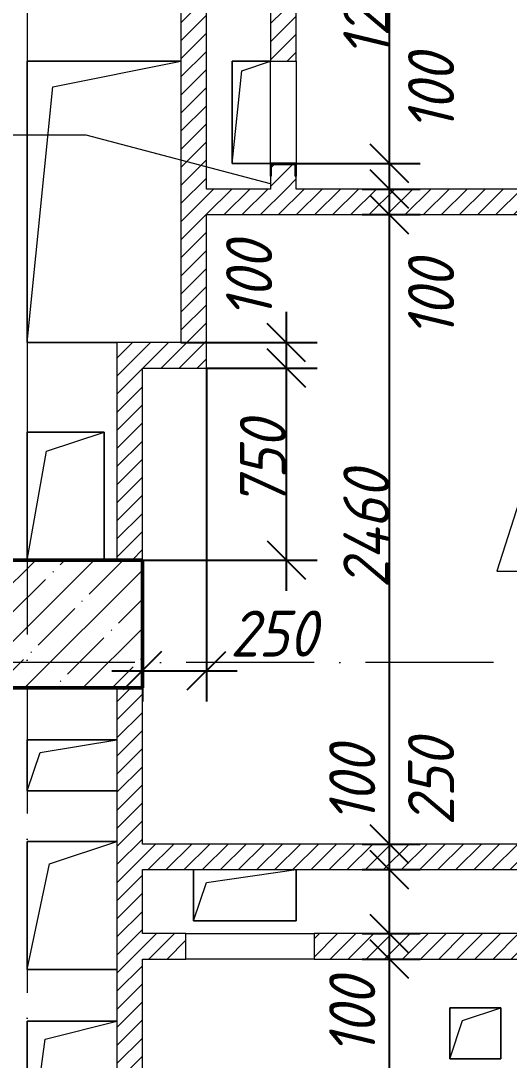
# Model space of a CAD drawing. Header units: millimetres. Extents: x -401725 to 250493, y 305116 to 802890.
# Drawn here: x -97276 to -95369, y 613143 to 617205 of the extents above; entities that cross this region are included whole.
import ezdxf

# ---------------------------------------------------------------- set-up
doc = ezdxf.new("R2010")
doc.units = ezdxf.units.MM
doc.linetypes.add('50_200_ШТРИХ_1Т_ш5_п1_п1_', pattern=[700, 500, -100, 0, -100])
for name, color, linetype, lineweight in [('A-____-____-DIMS', 7, 'Continuous', 9), ('A-FLOR-____-OTLN', 7, 'Continuous', 9), ('A-GENM-____-IDEN', 7, 'Continuous', 9), ('A-GENM-____-MCUT', 7, 'Continuous', 25), ('A-GENM-____-OTLN', 7, 'Continuous', 9), ('A-GENM-____-OTLN-1', 7, 'Continuous', 25), ('A-WALL-FNSH-MCUT-1', 7, 'Continuous', 9), ('S-COLS-____-MCUT', 7, 'Continuous', 50), ('S-COLS-____-OTLN', 7, 'Continuous', 9), ('S-GRID-____-OTLN-1', 7, '50_200_ШТРИХ_1Т_ш5_п1_п1_', 9)]:
    doc.layers.add(name, color=color, linetype=linetype, lineweight=lineweight)
doc.layers.add('A-WALL-____-PATT-4', color=9, linetype='Continuous', lineweight=9, true_color=0x808080)
doc.layers.add('I-WALL-____-OTLN-2', color=7, linetype='Continuous', lineweight=9, true_color=0x000000)
doc.styles.add('ISOCPEUR_I_10', font='isocpeui.ttf', dxfattribs={"width": 0.9, "height": 180})
doc.styles.add('ISOCPEUR_I_14', font='isocpeui.ttf', dxfattribs={"width": 0.9, "height": 180})
doc.dimstyles.new('ISO-1_8_0_9К_СРЕДНИЙ_Кладочные_5', dxfattribs={"dimscale": 304.8, "dimtxt": 179.276612, "dimasz": 0.492126, "dimexe": 0.393701, "dimexo": 0, "dimgap": 0, "dimtad": 1, "dimdec": 3, "dimrnd": 0.001, "dimdsep": 46, "dimtxsty": 'ISOCPEUR_I_10', "dimblk1": 'OBLIQUE', "dimblk2": 'OBLIQUE', "dimsah": 1, "dimcen": 0.09, "dimdle": 0.393701, "dimazin": 0, "dimtfac": 1, "dimtdec": 4, "dimtix": 1, "dimtmove": 2, "dimatfit": 3, "dimfxl": 1, "dimtvp": 1, "dimtolj": 1, "dimtzin": 0, "dimarcsym": 2})
doc.dimstyles.new('ISO-1_8_0_9К_СРЕДНИЙ_Кладочные_6', dxfattribs={"dimscale": 304.8, "dimtxt": 179.276612, "dimasz": 0.492126, "dimexe": 0.393701, "dimexo": 0, "dimgap": 0, "dimtad": 1, "dimdec": 3, "dimrnd": 0.001, "dimdsep": 46, "dimtxsty": 'ISOCPEUR_I_14', "dimblk1": 'OBLIQUE', "dimblk2": 'OBLIQUE', "dimsah": 1, "dimcen": 0.09, "dimdle": 0.393701, "dimazin": 0, "dimtfac": 1, "dimtdec": 4, "dimtix": 1, "dimtmove": 0, "dimatfit": 3, "dimfxl": 1, "dimtvp": 1, "dimtolj": 1, "dimtzin": 0, "dimarcsym": 2})
pattern_1 = [(45, (-175000.736, 544716.51), (-35.35534, 35.35534), [])]

# ---------------------------------------------------------------- blocks, each defined once
blk = doc.blocks.new('BSC_Колонна _Прямоугольная - 500х700-V163-АР1_Кладочный план 1 этажа в осях 1-64_Ю-ЯЯ')
at = {"layer": 'S-COLS-____-OTLN'}
h = blk.add_hatch(dxfattribs=at)
h.set_pattern_fill('FP_168', color=256, style=0, pattern_type=2)
h.set_pattern_definition([(315, (-70131.04, 77850), (114.04925, 114.04925), []), (315, (-70131.04, 77735.95), (114.04925, 114.04925), [201.613, -40.323, 3.353, -36.97])])
h.paths.add_polyline_path([(-250, -350), (250, -350), (250, 350), (-250, 350), (-250, 96.1)], flags=0)
at = {"layer": 'S-COLS-____-MCUT'}
for p, q in [((250, 350), (-250, 350)), ((-250, 350), (-250, -350)), ((250, -350), (250, 350)), ((-250, -350), (250, -350))]:
    blk.add_line(p, q, dxfattribs=at)
blk = doc.blocks.new('154_Фахверк_СКБ_Швеллер - Тип_100_4010-27789772-АР1_Кладочный план 1 этажа в осях 1-64_Ю-ЯЯ')
at = {"layer": 'A-GENM-____-MCUT'}
for p, q in [((175, 50), (125, 50)), ((125, 50), (125, -50)), ((128, 47), (175, 47)), ((128, -47), (128, 47)), ((175, 47), (175, 50)), ((125, -50), (175, -50)), ((175, -47), (128, -47)), ((175, -50), (175, -47))]:
    blk.add_line(p, q, dxfattribs=at)
blk = doc.blocks.new('AR_Отверстие прямоугольное _в плите_ - AR_Отверстие прямоугольное _в плите_-30459278-АР1_Кладочный план 1 этажа в осях 1-64_Ю-ЯЯ')
at = {"layer": 'A-GENM-____-OTLN'}
for p, q in [((75, 200), (-75, 200)), ((-75, 200), (-75, -200)), ((-37.5, 162.5), (75, 200)), ((-75, -200), (-37.5, 162.5)), ((-75, -200), (75, -200))]:
    blk.add_line(p, q, dxfattribs=at)
blk = doc.blocks.new('AR_Отверстие прямоугольное _в плите_ - AR_Отверстие прямоугольное _в плите_-30459597-АР1_Кладочный план 1 этажа в осях 1-64_Ю-ЯЯ')
at = {"layer": 'A-GENM-____-OTLN'}
for p, q in [((100, 100), (-100, 100)), ((-100, 100), (-100, -100)), ((-50, 50), (100, 100)), ((100, -100), (100, 100)), ((-100, -100), (-50, 50)), ((-100, -100), (100, -100))]:
    blk.add_line(p, q, dxfattribs=at)
blk = doc.blocks.new('AR_Отверстие прямоугольное _в плите_ - AR_Отверстие прямоугольное _в плите_-30459223-АР1_Кладочный план 1 этажа в осях 1-64_Ю-ЯЯ')
at = {"layer": 'A-GENM-____-OTLN'}
for p, q in [((-200, 100), (-200, -100)), ((-150, 50), (200, 100)), ((200, -100), (200, 100)), ((-200, -100), (-150, 50)), ((-200, -100), (200, -100))]:
    blk.add_line(p, q, dxfattribs=at)
blk = doc.blocks.new('AR_Отверстие прямоугольное _в плите_ - AR_Отверстие прямоугольное _в плите_-30552713-АР1_Кладочный план 1 этажа в осях 1-64_Ю-ЯЯ')
at = {"layer": 'A-GENM-____-OTLN'}
for p, q in [((300, 550), (-300, 550)), ((-300, 550), (-300, -550)), ((-200, 450), (300, 550)), ((-300, -550), (-200, 450)), ((-300, -550), (50, -550))]:
    blk.add_line(p, q, dxfattribs=at)
blk = doc.blocks.new('AR_Отверстие прямоугольное _в плите_ - AR_Отверстие прямоугольное _в плите_-V244-АР1_Кладочный план 1 этажа в осях 1-64_Ю-ЯЯ')
at = {"layer": 'A-GENM-____-OTLN'}
for p, q in [((175, 250), (-175, 250)), ((-175, 250), (-175, -250)), ((-87.5, 162.5), (175, 250)), ((-175, -250), (-87.5, 162.5)), ((-175, -250), (175, -250))]:
    blk.add_line(p, q, dxfattribs=at)
blk = doc.blocks.new('AR_Отверстие прямоугольное _в плите_ - AR_Отверстие прямоугольное _в плите_-V247-АР1_Кладочный план 1 этажа в осях 1-64_Ю-ЯЯ')
at = {"layer": 'A-GENM-____-OTLN'}
for p, q in [((150, 250), (-150, 250)), ((-150, 250), (-150, -250)), ((-75, 175), (150, 250)), ((150, -250), (150, 250)), ((-150, -250), (-75, 175))]:
    blk.add_line(p, q, dxfattribs=at)
blk = doc.blocks.new('AR_Отверстие прямоугольное _в плите_ - AR_Отверстие прямоугольное _в плите_-30552533-АР1_Кладочный план 1 этажа в осях 1-64_Ю-ЯЯ')
at = {"layer": 'A-GENM-____-OTLN'}
for p, q in [((175, 300), (-175, 300)), ((-175, 300), (-175, -300)), ((-105, 230), (175, 300)), ((-175, -300), (-105, 230)), ((-175, -300), (175, -300))]:
    blk.add_line(p, q, dxfattribs=at)
blk = doc.blocks.new('AR_Отверстие прямоугольное _в плите_ - AR_Отверстие прямоугольное _в плите_-30552592-АР1_Кладочный план 1 этажа в осях 1-64_Ю-ЯЯ')
at = {"layer": 'A-GENM-____-OTLN'}
for p, q in [((175, 100), (-175, 100)), ((-175, 100), (-175, -100)), ((-125, 50), (175, 100)), ((-175, -100), (-125, 50)), ((-175, -100), (175, -100))]:
    blk.add_line(p, q, dxfattribs=at)
blk = doc.blocks.new('_Oblique')
at = {"color": 0, "linetype": 'ByBlock', "lineweight": -2}
blk.add_line((-0.5, -0.5), (0.5, 0.5), dxfattribs=at)
blk = doc.blocks.new('*D12642')
at = {"layer": 'A-____-____-DIMS', "color": 0, "lineweight": -2, "transparency": 16777216}
for p, q in [((-95836.4, 611677.6), (-95836.4, 613657.6)), ((-95942.5, 613537.6), (-95716.4, 613537.6)), ((-95942.5, 611797.6), (-95716.4, 611797.6))]:
    blk.add_line(p, q, dxfattribs=at)
at = {"layer": 'Defpoints', "color": 0, "transparency": 16777216}
for p in [(-95942.5, 613537.6), (-95836.4, 613537.6), (-95942.5, 611797.6)]:
    blk.add_point(p, dxfattribs=at)
at = {"layer": 'A-____-____-DIMS', "color": 0, "lineweight": -2, "transparency": 16777216, "xscale": 150, "yscale": 150, "zscale": 150}
for p, rotation in [((-95836.4, 613537.6), 90), ((-95836.4, 611797.6), 270)]:
    blk.add_blockref('_Oblique', p, dxfattribs=dict(at, rotation=rotation))
at = {"layer": 'A-____-____-DIMS', "color": 0, "transparency": 16777216, "insert": (-95927.6, 612667.6), "char_height": 180, "width": 521.281, "attachment_point": 5, "rotation": 90, "style": 'ISOCPEUR_I_14'}
blk.add_mtext('\\A1;1740', dxfattribs=at)
blk = doc.blocks.new('*D12643')
at = {"layer": 'A-____-____-DIMS', "color": 0, "lineweight": -2, "transparency": 16777216}
for p, q in [((-95836.4, 613417.6), (-95836.4, 613757.6)), ((-95942.5, 613637.6), (-95716.4, 613637.6)), ((-95942.5, 613537.6), (-95716.4, 613537.6))]:
    blk.add_line(p, q, dxfattribs=at)
at = {"layer": 'Defpoints', "color": 0, "transparency": 16777216}
for p in [(-95942.5, 613637.6), (-95836.4, 613637.6), (-95942.5, 613537.6)]:
    blk.add_point(p, dxfattribs=at)
at = {"layer": 'A-____-____-DIMS', "color": 0, "lineweight": -2, "transparency": 16777216, "xscale": 150, "yscale": 150, "zscale": 150}
for p, rotation in [((-95836.4, 613637.6), 90), ((-95836.4, 613537.6), 270)]:
    blk.add_blockref('_Oblique', p, dxfattribs=dict(at, rotation=rotation))
at = {"layer": 'A-____-____-DIMS', "color": 0, "transparency": 16777216, "insert": (-96071.6, 613163.1), "char_height": 180, "width": 368.207, "attachment_point": 1, "rotation": 90, "line_spacing_factor": 1.149209, "style": 'ISOCPEUR_I_10'}
blk.add_mtext('\\A1;100', dxfattribs=at)
blk = doc.blocks.new('*D12644')
at = {"layer": 'A-____-____-DIMS', "color": 0, "lineweight": -2, "transparency": 16777216}
for p, q in [((-95836.4, 613517.6), (-95836.4, 614007.6)), ((-95942.5, 613887.6), (-95716.4, 613887.6)), ((-95942.5, 613637.6), (-95716.4, 613637.6))]:
    blk.add_line(p, q, dxfattribs=at)
at = {"layer": 'Defpoints', "color": 0, "transparency": 16777216}
for p in [(-95942.5, 613887.6), (-95836.4, 613887.6), (-95942.5, 613637.6)]:
    blk.add_point(p, dxfattribs=at)
at = {"layer": 'A-____-____-DIMS', "color": 0, "lineweight": -2, "transparency": 16777216, "xscale": 150, "yscale": 150, "zscale": 150}
for p, rotation in [((-95836.4, 613887.6), 90), ((-95836.4, 613637.6), 270)]:
    blk.add_blockref('_Oblique', p, dxfattribs=dict(at, rotation=rotation))
at = {"layer": 'A-____-____-DIMS', "color": 0, "transparency": 16777216, "insert": (-95763.6, 614059.8), "char_height": 180, "width": 409.578, "attachment_point": 1, "rotation": 90, "line_spacing_factor": 1.149209, "style": 'ISOCPEUR_I_10'}
blk.add_mtext('\\A1;250', dxfattribs=at)
blk = doc.blocks.new('*D12645')
at = {"layer": 'A-____-____-DIMS', "color": 0, "lineweight": -2, "transparency": 16777216}
for p, q in [((-95836.4, 613767.6), (-95836.4, 614107.6)), ((-95942.5, 613987.6), (-95716.4, 613987.6)), ((-95942.5, 613887.6), (-95716.4, 613887.6))]:
    blk.add_line(p, q, dxfattribs=at)
at = {"layer": 'Defpoints', "color": 0, "transparency": 16777216}
for p in [(-95942.5, 613987.6), (-95836.4, 613987.6), (-95942.5, 613887.6)]:
    blk.add_point(p, dxfattribs=at)
at = {"layer": 'A-____-____-DIMS', "color": 0, "lineweight": -2, "transparency": 16777216, "xscale": 150, "yscale": 150, "zscale": 150}
for p, rotation in [((-95836.4, 613987.6), 90), ((-95836.4, 613887.6), 270)]:
    blk.add_blockref('_Oblique', p, dxfattribs=dict(at, rotation=rotation))
at = {"layer": 'A-____-____-DIMS', "color": 0, "transparency": 16777216, "insert": (-96071.6, 614069.6), "char_height": 180, "width": 368.207, "attachment_point": 1, "rotation": 90, "line_spacing_factor": 1.149209, "style": 'ISOCPEUR_I_10'}
blk.add_mtext('\\A1;100', dxfattribs=at)
blk = doc.blocks.new('*D12646')
at = {"layer": 'A-____-____-DIMS', "color": 0, "lineweight": -2, "transparency": 16777216}
for p, q in [((-95836.4, 613867.6), (-95836.4, 616567.6)), ((-95942.5, 616447.6), (-95716.4, 616447.6)), ((-95942.5, 613987.6), (-95716.4, 613987.6))]:
    blk.add_line(p, q, dxfattribs=at)
at = {"layer": 'Defpoints', "color": 0, "transparency": 16777216}
for p in [(-95942.5, 616447.6), (-95836.4, 616447.6), (-95942.5, 613987.6)]:
    blk.add_point(p, dxfattribs=at)
at = {"layer": 'A-____-____-DIMS', "color": 0, "lineweight": -2, "transparency": 16777216, "xscale": 150, "yscale": 150, "zscale": 150}
for p, rotation in [((-95836.4, 616447.6), 90), ((-95836.4, 613987.6), 270)]:
    blk.add_blockref('_Oblique', p, dxfattribs=dict(at, rotation=rotation))
at = {"layer": 'A-____-____-DIMS', "color": 0, "transparency": 16777216, "insert": (-95926.4, 615217.6), "char_height": 180, "width": 562.653, "attachment_point": 5, "rotation": 90, "style": 'ISOCPEUR_I_14'}
blk.add_mtext('\\A1;2460', dxfattribs=at)
blk = doc.blocks.new('*D12647')
at = {"layer": 'A-____-____-DIMS', "color": 0, "lineweight": -2, "transparency": 16777216}
for p, q in [((-95836.4, 616327.6), (-95836.4, 616667.6)), ((-95942.5, 616547.6), (-95716.4, 616547.6)), ((-95942.5, 616447.6), (-95716.4, 616447.6))]:
    blk.add_line(p, q, dxfattribs=at)
at = {"layer": 'Defpoints', "color": 0, "transparency": 16777216}
for p in [(-95942.5, 616547.6), (-95836.4, 616547.6), (-95942.5, 616447.6)]:
    blk.add_point(p, dxfattribs=at)
at = {"layer": 'A-____-____-DIMS', "color": 0, "lineweight": -2, "transparency": 16777216, "xscale": 150, "yscale": 150, "zscale": 150}
for p, rotation in [((-95836.4, 616547.6), 90), ((-95836.4, 616447.6), 270)]:
    blk.add_blockref('_Oblique', p, dxfattribs=dict(at, rotation=rotation))
at = {"layer": 'A-____-____-DIMS', "color": 0, "transparency": 16777216, "insert": (-95763.6, 615967.7), "char_height": 180, "width": 368.207, "attachment_point": 1, "rotation": 90, "line_spacing_factor": 1.149209, "style": 'ISOCPEUR_I_10'}
blk.add_mtext('\\A1;100', dxfattribs=at)
blk = doc.blocks.new('*D12648')
at = {"layer": 'A-____-____-DIMS', "color": 0, "lineweight": -2, "transparency": 16777216}
for p, q in [((-95836.4, 616427.6), (-95836.4, 616767.6)), ((-96255.5, 616647.6), (-95716.4, 616647.6)), ((-95942.5, 616547.6), (-95716.4, 616547.6))]:
    blk.add_line(p, q, dxfattribs=at)
at = {"layer": 'Defpoints', "color": 0, "transparency": 16777216}
for p in [(-96255.5, 616647.6), (-95836.4, 616647.6), (-95942.5, 616547.6)]:
    blk.add_point(p, dxfattribs=at)
at = {"layer": 'A-____-____-DIMS', "color": 0, "lineweight": -2, "transparency": 16777216, "xscale": 150, "yscale": 150, "zscale": 150}
for p, rotation in [((-95836.4, 616647.6), 90), ((-95836.4, 616547.6), 270)]:
    blk.add_blockref('_Oblique', p, dxfattribs=dict(at, rotation=rotation))
at = {"layer": 'A-____-____-DIMS', "color": 0, "transparency": 16777216, "insert": (-95763.6, 616772.6), "char_height": 180, "width": 368.207, "attachment_point": 1, "rotation": 90, "line_spacing_factor": 1.149209, "style": 'ISOCPEUR_I_10'}
blk.add_mtext('\\A1;100', dxfattribs=at)
blk = doc.blocks.new('*D12649')
at = {"layer": 'A-____-____-DIMS', "color": 0, "lineweight": -2, "transparency": 16777216}
for p, q in [((-95836.4, 616527.6), (-95836.4, 618017.6)), ((-95942.5, 617897.6), (-95716.4, 617897.6)), ((-96255.5, 616647.6), (-95716.4, 616647.6))]:
    blk.add_line(p, q, dxfattribs=at)
at = {"layer": 'Defpoints', "color": 0, "transparency": 16777216}
for p in [(-95942.5, 617897.6), (-95836.4, 617897.6), (-96255.5, 616647.6)]:
    blk.add_point(p, dxfattribs=at)
at = {"layer": 'A-____-____-DIMS', "color": 0, "lineweight": -2, "transparency": 16777216, "xscale": 150, "yscale": 150, "zscale": 150}
for p, rotation in [((-95836.4, 617897.6), 90), ((-95836.4, 616647.6), 270)]:
    blk.add_blockref('_Oblique', p, dxfattribs=dict(at, rotation=rotation))
at = {"layer": 'A-____-____-DIMS', "color": 0, "transparency": 16777216, "insert": (-95926.4, 617272.6), "char_height": 180, "width": 504.733, "attachment_point": 5, "rotation": 90, "style": 'ISOCPEUR_I_14'}
blk.add_mtext('\\A1;1250', dxfattribs=at)
blk = doc.blocks.new('*D12683')
at = {"layer": 'A-____-____-DIMS', "color": 0, "lineweight": -2, "transparency": 16777216}
for p, q in [((-96550.7, 615847.6), (-96550.7, 614545)), ((-96800.7, 615097.6), (-96800.7, 614545)), ((-96920.7, 614665), (-96430.7, 614665))]:
    blk.add_line(p, q, dxfattribs=at)
at = {"layer": 'Defpoints', "color": 0, "transparency": 16777216}
for p in [(-96550.7, 615847.6), (-96800.7, 615097.6), (-96550.7, 614665)]:
    blk.add_point(p, dxfattribs=at)
at = {"layer": 'A-____-____-DIMS', "color": 0, "lineweight": -2, "transparency": 16777216, "xscale": 150, "yscale": 150, "zscale": 150, "rotation": 180}
blk.add_blockref('_Oblique', (-96800.7, 614665), dxfattribs=at)
at = {"layer": 'A-____-____-DIMS', "color": 0, "lineweight": -2, "transparency": 16777216, "xscale": 150, "yscale": 150, "zscale": 150}
blk.add_blockref('_Oblique', (-96550.7, 614665), dxfattribs=at)
at = {"layer": 'A-____-____-DIMS', "color": 0, "transparency": 16777216, "insert": (-96458.1, 614900.2), "char_height": 180, "width": 409.578, "attachment_point": 1, "line_spacing_factor": 1.149209, "style": 'ISOCPEUR_I_10'}
blk.add_mtext('\\A1;250', dxfattribs=at)
blk = doc.blocks.new('*D12684')
at = {"layer": 'A-____-____-DIMS', "color": 0, "lineweight": -2, "transparency": 16777216}
for p, q in [((-96239, 616067.6), (-96239, 615727.6)), ((-96650.7, 615947.6), (-96119, 615947.6)), ((-96550.7, 615847.6), (-96119, 615847.6))]:
    blk.add_line(p, q, dxfattribs=at)
at = {"layer": 'Defpoints', "color": 0, "transparency": 16777216}
for p in [(-96650.7, 615947.6), (-96550.7, 615847.6), (-96239, 615847.6)]:
    blk.add_point(p, dxfattribs=at)
at = {"layer": 'A-____-____-DIMS', "color": 0, "lineweight": -2, "transparency": 16777216, "xscale": 150, "yscale": 150, "zscale": 150}
for p, rotation in [((-96239, 615947.6), 90), ((-96239, 615847.6), 270)]:
    blk.add_blockref('_Oblique', p, dxfattribs=dict(at, rotation=rotation))
at = {"layer": 'A-____-____-DIMS', "color": 0, "transparency": 16777216, "insert": (-96474.2, 616039.7), "char_height": 180, "width": 368.207, "attachment_point": 1, "rotation": 90, "line_spacing_factor": 1.149209, "style": 'ISOCPEUR_I_10'}
blk.add_mtext('\\A1;100', dxfattribs=at)
blk = doc.blocks.new('*D12685')
at = {"layer": 'A-____-____-DIMS', "color": 0, "lineweight": -2, "transparency": 16777216}
for p, q in [((-96239, 615967.6), (-96239, 614977.6)), ((-96550.7, 615847.6), (-96119, 615847.6)), ((-96800.7, 615097.6), (-96119, 615097.6))]:
    blk.add_line(p, q, dxfattribs=at)
at = {"layer": 'Defpoints', "color": 0, "transparency": 16777216}
for p in [(-96550.7, 615847.6), (-96800.7, 615097.6), (-96239, 615097.6)]:
    blk.add_point(p, dxfattribs=at)
at = {"layer": 'A-____-____-DIMS', "color": 0, "lineweight": -2, "transparency": 16777216, "xscale": 150, "yscale": 150, "zscale": 150}
for p, rotation in [((-96239, 615847.6), 90), ((-96239, 615097.6), 270)]:
    blk.add_blockref('_Oblique', p, dxfattribs=dict(at, rotation=rotation))
at = {"layer": 'A-____-____-DIMS', "color": 0, "transparency": 16777216, "insert": (-96330.2, 615472.6), "char_height": 180, "width": 409.578, "attachment_point": 5, "rotation": 90, "style": 'ISOCPEUR_I_14'}
blk.add_mtext('\\A1;750', dxfattribs=at)

msp = doc.modelspace()

# ---------------------------------------------------------------- hatches: boundary and pattern name
at = {"layer": 'A-WALL-____-PATT-4'}
h = msp.add_hatch(dxfattribs=at)
h.set_pattern_fill('FP_5', color=256, style=0, pattern_type=2)
h.set_pattern_definition(pattern_1)
h.paths.add_polyline_path([(-96550.7357, 615947.5526), (-96550.7357, 619347.5526), (-96650.7357, 619347.5526), (-96650.7357, 615947.5526)], flags=0)
h = msp.add_hatch(dxfattribs=at)
h.set_pattern_fill('FP_5', color=256, style=0, pattern_type=2)
h.set_pattern_definition(pattern_1)
h.paths.add_polyline_path([(-96200.7357, 616547.5526), (-96200.7357, 616597.5526), (-96203.7357, 616597.5526), (-96203.7357, 616644.5526), (-96297.7357, 616644.5526), (-96297.7357, 616597.5526), (-96300.7357, 616597.5526), (-96300.7357, 616547.5526), (-96203.7357, 616547.5526)], flags=0)
h.paths.add_polyline_path([(-96200.7357, 617047.5526), (-96200.7357, 619347.5526), (-96300.7357, 619347.5526), (-96300.7357, 617047.5526)], flags=0)
h = msp.add_hatch(dxfattribs=at)
h.set_pattern_fill('FP_5', color=256, style=0, pattern_type=2)
h.set_pattern_definition(pattern_1)
h.paths.add_polyline_path([(-94004.7357, 616447.5526), (-93850.7357, 616447.5526), (-93850.7357, 616547.5526), (-94004.7357, 616547.5526), (-94004.7357, 616539.9526), (-94046.2357, 616539.9526), (-94046.2357, 616455.1526), (-94004.7357, 616455.1526)], flags=0)
h.paths.add_polyline_path([(-94996.7357, 616447.5526), (-94996.7357, 616455.1526), (-94955.2357, 616455.1526), (-94955.2357, 616539.9526), (-94996.7357, 616539.9526), (-94996.7357, 616547.5526), (-96550.7357, 616547.5526), (-96550.7357, 616447.5526), (-95479.3859, 616447.5526)], flags=0)
h = msp.add_hatch(dxfattribs=at)
h.set_pattern_fill('FP_5', color=256, style=0, pattern_type=2)
h.set_pattern_definition(pattern_1)
h.paths.add_polyline_path([(-96800.7357, 615847.5526), (-96550.7357, 615847.5526), (-96550.7357, 615947.5526), (-96900.7357, 615947.5526), (-96900.7357, 615847.5526)], flags=0)
h = msp.add_hatch(dxfattribs=at)
h.set_pattern_fill('FP_5', color=256, style=0, pattern_type=2)
h.set_pattern_definition(pattern_1)
h.paths.add_polyline_path([(-96800.7357, 615097.5526), (-96800.7357, 615847.5526), (-96900.7357, 615847.5526), (-96900.7357, 615097.5526)], flags=0)
h = msp.add_hatch(dxfattribs=at)
h.set_pattern_fill('FP_5', color=256, style=0, pattern_type=2)
h.set_pattern_definition(pattern_1)
h.paths.add_polyline_path([(-96800.7357, 611797.5526), (-96800.7357, 614597.5526), (-96900.7357, 614597.5526), (-96900.7357, 611797.5526)], flags=0)
h = msp.add_hatch(dxfattribs=at)
h.set_pattern_fill('FP_5', color=256, style=0, pattern_type=2)
h.set_pattern_definition(pattern_1)
h.paths.add_polyline_path([(-95479.3859, 613887.5526), (-93850.7357, 613887.5526), (-93850.7357, 613987.5526), (-96800.7357, 613987.5526), (-96800.7357, 613887.5526)], flags=0)
h = msp.add_hatch(dxfattribs=at)
h.set_pattern_fill('FP_5', color=256, style=0, pattern_type=2)
h.set_pattern_definition(pattern_1)
h.paths.add_polyline_path([(-95479.3859, 613537.5526), (-93850.7357, 613537.5526), (-93850.7357, 613637.5526), (-96130.7357, 613637.5526), (-96130.7357, 613537.5526)], flags=0)
h.paths.add_polyline_path([(-96630.7357, 613537.5526), (-96630.7357, 613637.5526), (-96800.7357, 613637.5526), (-96800.7357, 613537.5526)], flags=0)

# ---------------------------------------------------------------- linework, layer by layer
at = {"layer": 'A-FLOR-____-OTLN'}
for p, q in [((-97250.7357, 617047.5526), (-96650.7357, 617047.5526)), ((-97250.7357, 615947.5526), (-97250.7357, 617047.5526)), ((-96450.7357, 617047.5526), (-96300.7357, 617047.5526)), ((-96450.7357, 616647.5526), (-96450.7357, 617047.5526)), ((-96300.7357, 616647.5526), (-96450.7357, 616647.5526)), ((-96900.7357, 615947.5526), (-97250.7357, 615947.5526)), ((-97250.7357, 615597.5526), (-96950.7357, 615597.5526)), ((-97250.7357, 615097.5526), (-97250.7357, 615597.5526)), ((-96950.7357, 615597.5526), (-96950.7357, 615097.5526)), ((-97250.7357, 614395.1867), (-96900.7357, 614395.1867)), ((-97250.7357, 614195.1867), (-97250.7357, 614395.1867)), ((-96900.7357, 614195.1867), (-97250.7357, 614195.1867)), ((-97250.7357, 613997.5526), (-96900.7357, 613997.5526)), ((-97250.7357, 613497.5526), (-97250.7357, 613997.5526)), ((-96600.7357, 613687.5526), (-96600.7357, 613887.5526)), ((-96200.7357, 613887.5526), (-96200.7357, 613687.5526)), ((-96200.7357, 613687.5526), (-96600.7357, 613687.5526)), ((-96900.7357, 613497.5526), (-97250.7357, 613497.5526)), ((-95600.7357, 613347.5526), (-95400.7357, 613347.5526)), ((-95600.7357, 613147.5526), (-95600.7357, 613347.5526)), ((-95400.7357, 613347.5526), (-95400.7357, 613147.5526)), ((-97250.7357, 613295.1867), (-96900.7357, 613295.1867)), ((-97250.7357, 612695.1867), (-97250.7357, 613295.1867)), ((-95400.7357, 613147.5526), (-95600.7357, 613147.5526))]:
    msp.add_line(p, q, dxfattribs=at)
at = {"layer": 'A-GENM-____-IDEN'}
for p, q in [((-97019.9727, 616757.5526), (-97608.8745, 616757.5526)), ((-96300.7357, 616567.5526), (-97019.9727, 616757.5526)), ((-94973.7357, 616447.5526), (-95416.5192, 615054.2096)), ((-95416.5192, 615054.2096), (-95215.0127, 615054.2096))]:
    msp.add_line(p, q, dxfattribs=at)
at = {"layer": 'A-WALL-FNSH-MCUT-1'}
for p, q in [((-96650.7357, 619347.5526), (-96650.7357, 615947.5526)), ((-96550.7357, 616547.5526), (-96550.7357, 619347.5526)), ((-96300.7357, 619347.5526), (-96300.7357, 617047.5526)), ((-96200.7357, 617047.5526), (-96200.7357, 617897.5526)), ((-96300.7357, 617047.5526), (-96200.7357, 617047.5526)), ((-96300.7357, 616597.5526), (-96300.7357, 616547.5526)), ((-96200.7357, 616547.5526), (-96200.7357, 616597.5526)), ((-96300.7357, 616547.5526), (-96550.7357, 616547.5526)), ((-94996.7357, 616547.5526), (-96200.7357, 616547.5526)), ((-96550.7357, 616447.5526), (-94996.7357, 616447.5526)), ((-96550.7357, 615847.5526), (-96550.7357, 616447.5526)), ((-96900.7357, 615947.5526), (-96900.7357, 615097.5526)), ((-96650.7357, 615947.5526), (-96900.7357, 615947.5526)), ((-96800.7357, 615097.5526), (-96800.7357, 615847.5526)), ((-96800.7357, 615847.5526), (-96550.7357, 615847.5526)), ((-96900.7357, 614597.5526), (-96900.7357, 611797.5526)), ((-96800.7357, 613987.5526), (-96800.7357, 614597.5526)), ((-93850.7357, 613987.5526), (-96800.7357, 613987.5526)), ((-96800.7357, 613887.5526), (-93850.7357, 613887.5526)), ((-96800.7357, 613637.5526), (-96800.7357, 613887.5526)), ((-96630.7357, 613637.5526), (-96800.7357, 613637.5526)), ((-96630.7357, 613537.5526), (-96630.7357, 613637.5526)), ((-93850.7357, 613637.5526), (-96130.7357, 613637.5526)), ((-96130.7357, 613637.5526), (-96130.7357, 613537.5526)), ((-96800.7357, 613537.5526), (-96630.7357, 613537.5526)), ((-96800.7357, 611797.5526), (-96800.7357, 613537.5526)), ((-96130.7357, 613537.5526), (-93850.7357, 613537.5526))]:
    msp.add_line(p, q, dxfattribs=at)
at = {"layer": 'I-WALL-____-OTLN-2'}
for p, q in [((-96300.7357, 616647.5526), (-96300.7357, 617047.5526)), ((-96200.7357, 617047.5526), (-96200.7357, 616647.5526)), ((-96630.7357, 613637.5526), (-96130.7357, 613637.5526)), ((-96130.7357, 613537.5526), (-96630.7357, 613537.5526))]:
    msp.add_line(p, q, dxfattribs=at)
at = {"layer": 'S-GRID-____-OTLN-1'}
for p, q in [((-97250.7357, 635609.362), (-97250.7357, 584985.5274)), ((-70926.3291, 614697.5526), (-125758.718, 614697.5526))]:
    msp.add_line(p, q, dxfattribs=at)

# ---------------------------------------------------------------- block references
at = {"layer": 'A-GENM-____-OTLN'}
for name, p in [('AR_Отверстие прямоугольное _в плите_ - AR_Отверстие прямоугольное _в плите_-30552713-АР1_Кладочный план 1 этажа в осях 1-64_Ю-ЯЯ', (-96950.7357, 616497.5526)), ('AR_Отверстие прямоугольное _в плите_ - AR_Отверстие прямоугольное _в плите_-30459278-АР1_Кладочный план 1 этажа в осях 1-64_Ю-ЯЯ', (-96375.7357, 616847.5526)), ('AR_Отверстие прямоугольное _в плите_ - AR_Отверстие прямоугольное _в плите_-V247-АР1_Кладочный план 1 этажа в осях 1-64_Ю-ЯЯ', (-97100.7357, 615347.5526)), ('AR_Отверстие прямоугольное _в плите_ - AR_Отверстие прямоугольное _в плите_-30552592-АР1_Кладочный план 1 этажа в осях 1-64_Ю-ЯЯ', (-97075.7357, 614295.1867)), ('AR_Отверстие прямоугольное _в плите_ - AR_Отверстие прямоугольное _в плите_-V244-АР1_Кладочный план 1 этажа в осях 1-64_Ю-ЯЯ', (-97075.7357, 613747.5526)), ('AR_Отверстие прямоугольное _в плите_ - AR_Отверстие прямоугольное _в плите_-30459223-АР1_Кладочный план 1 этажа в осях 1-64_Ю-ЯЯ', (-96400.7357, 613787.5526)), ('AR_Отверстие прямоугольное _в плите_ - AR_Отверстие прямоугольное _в плите_-30459597-АР1_Кладочный план 1 этажа в осях 1-64_Ю-ЯЯ', (-95500.7357, 613247.5526)), ('AR_Отверстие прямоугольное _в плите_ - AR_Отверстие прямоугольное _в плите_-30552533-АР1_Кладочный план 1 этажа в осях 1-64_Ю-ЯЯ', (-97075.7357, 612995.1867))]:
    msp.add_blockref(name, p, dxfattribs=at)
at = {"layer": 'A-GENM-____-OTLN-1', "rotation": 269.9999999999999}
msp.add_blockref('154_Фахверк_СКБ_Швеллер - Тип_100_4010-27789772-АР1_Кладочный план 1 этажа в осях 1-64_Ю-ЯЯ', (-96250.7357, 616772.5526), dxfattribs=at)
at = {"layer": 'S-COLS-____-OTLN', "rotation": 89.9999999999999}
msp.add_blockref('BSC_Колонна _Прямоугольная - 500х700-V163-АР1_Кладочный план 1 этажа в осях 1-64_Ю-ЯЯ', (-97150.7357, 614847.5526), dxfattribs=at)

# ---------------------------------------------------------------- dimensions: what is measured, and where the dimension line sits
at = {"layer": 'A-____-____-DIMS'}
for base, p1, p2, override, picture, middle in [((-95836.4252, 617897.5526), (-96255.4785, 616647.5526), (-95942.4912, 617897.5526), {"dimpost": '<>', "dimfxl": 1288.588784}, '*D12649', (-95926.4252, 617272.5526)), ((-95836.4252, 616447.5526), (-95942.4912, 613987.5526), (-95942.4912, 616447.5526), {"dimpost": '<>', "dimfxl": 2460}, '*D12646', (-95926.4252, 615217.5526)), ((-96238.9973, 615097.5526), (-96550.7357, 615847.5526), (-96800.7357, 615097.5526), {"dimpost": '<>', "dimfxl": 790.569415}, '*D12685', (-96330.1564, 615472.5526)), ((-95836.4252, 613537.5526), (-95942.4912, 611797.5526), (-95942.4912, 613537.5526), {"dimpost": '<>', "dimfxl": 1740}, '*D12642', (-95927.5843, 612667.5526))]:
    dim = msp.add_linear_dim(base=base, p1=p1, p2=p2, angle=90, dimstyle='ISO-1_8_0_9К_СРЕДНИЙ_Кладочные_6', override=override, dxfattribs=at)
    dim.commit()
    dim.dimension.update_dxf_attribs({"geometry": picture, "text_midpoint": middle})
for base, p1, p2, override, picture, middle in [((-95836.4252, 616647.5526), (-95942.4912, 616547.5526), (-96255.4785, 616647.5526), {"dimpost": '<>', "dimfxl": 328.574273}, '*D12648', (-95643.6468, 616956.7478)), ((-95836.4252, 616547.5526), (-95942.4912, 616447.5526), (-95942.4912, 616547.5526), {"dimpost": '<>', "dimfxl": 100}, '*D12647', (-95643.6468, 616151.7557)), ((-96238.9973, 615847.5526), (-96650.7357, 615947.5526), (-96550.7357, 615847.5526), {"dimpost": '<>', "dimfxl": 141.421356}, '*D12684', (-96354.1593, 616223.8475)), ((-95836.4252, 613887.5526), (-95942.4912, 613637.5526), (-95942.4912, 613887.5526), {"dimpost": '<>', "dimfxl": 250}, '*D12644', (-95643.6468, 614264.6252)), ((-95836.4252, 613987.5526), (-95942.4912, 613887.5526), (-95942.4912, 613987.5526), {"dimpost": '<>', "dimfxl": 100}, '*D12645', (-95951.5872, 614253.7016)), ((-95836.4252, 613637.5526), (-95942.4912, 613537.5526), (-95942.4912, 613637.5526), {"dimpost": '<>', "dimfxl": 100}, '*D12643', (-95951.5872, 613347.2421))]:
    dim = msp.add_linear_dim(base=base, p1=p1, p2=p2, angle=90, dimstyle='ISO-1_8_0_9К_СРЕДНИЙ_Кладочные_5', override=override, dxfattribs=at)
    dim.commit()
    dim.dimension.update_dxf_attribs({"geometry": picture, "text_midpoint": middle, "dimtype": 160, "text_rotation": 90})
dim = msp.add_linear_dim(base=(-96550.7357, 614665.0385), p1=(-96800.7357, 615097.5526), p2=(-96550.7357, 615847.5526), dimstyle='ISO-1_8_0_9К_СРЕДНИЙ_Кладочные_5', override={"dimpost": '<>', "dimfxl": 790.569415}, dxfattribs=at)
dim.commit()
dim.dimension.update_dxf_attribs({"geometry": '*D12683', "text_midpoint": (-96253.2614, 614780.2006), "dimtype": 160})

doc.saveas('drawing.dxf')
